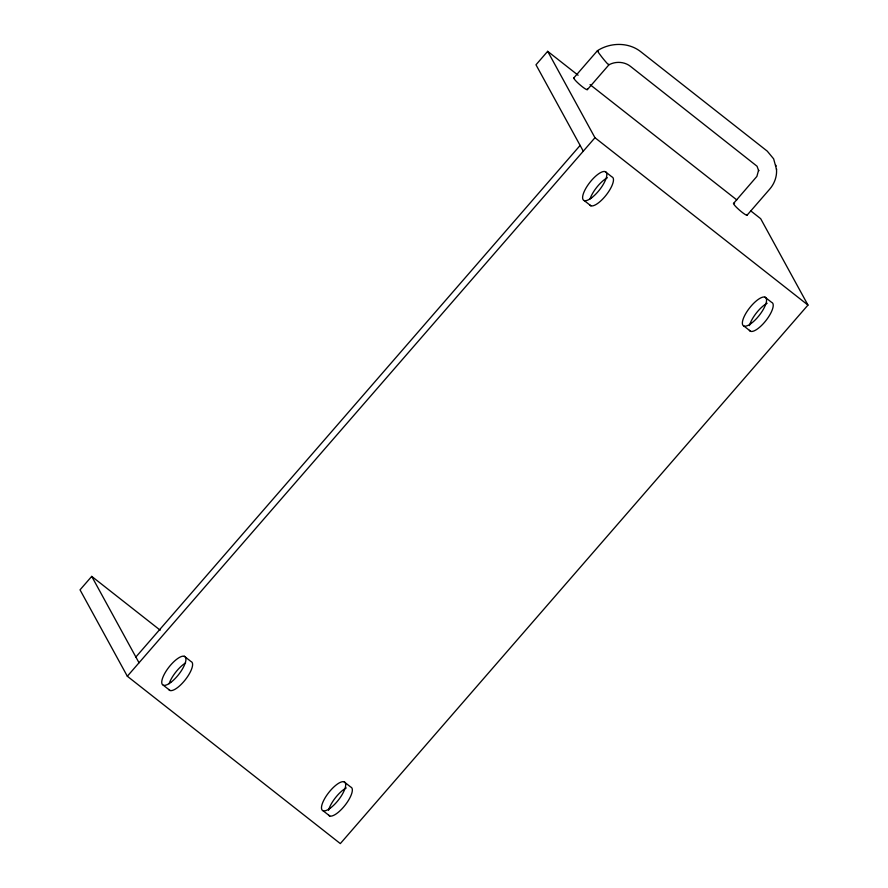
<?xml version="1.0" encoding="UTF-8"?>
<svg xmlns="http://www.w3.org/2000/svg" width="888" height="888" viewBox="0 0 888 888"><rect width="100%" height="100%" fill="white"/><g stroke="black" fill="none" stroke-linecap="round" stroke-linejoin="round"><path stroke-width="1.33" d="M776.445 168.764C777.222 176.002 774.614 183.372 769.929 188.878L747.185 215.074M160.184 630.18L91.73 576.39L80.031 589.854L127.328 676.245L340.326 843.6L807.969 305.072L760.672 218.681L750.893 210.989M578.099 75.225L547.674 51.326L535.986 64.791L583.283 151.182M573.77 77.966L597.435 50.705C610.322 42.369 628.404 42.002 640.692 51.659L767.243 151.127L773.637 158.841L776.556 169.541M587.445 89.555L608.924 64.824M135.875 657.02L580.13 145.421M127.328 676.245L594.971 137.718L547.674 51.326M733.51 203.474L756.887 176.401L758.618 170.108L758.729 170.896L757.053 166.245L630.547 66.422C624.73 61.738 616.261 61.172 609.634 64.436M590.054 84.626L736.763 199.889M594.971 137.718L807.969 305.072M605.183 171.595L611.843 176.823A17.993 6.105 -51.8 0 1 606.016 195.271A17.993 6.105 -51.8 0 1 589.676 204.784M764.934 297.114L771.594 302.342A17.993 6.105 -51.8 0 1 765.767 320.79A17.993 6.105 -51.8 0 1 749.417 330.303M584.237 200.588L590.886 205.816M743.978 326.096L750.638 331.324M184.316 656.276L190.964 661.505A17.993 6.105 -51.8 0 1 185.148 679.953A17.993 6.105 -51.8 0 1 168.798 689.465M344.056 781.784L350.716 787.023A17.993 6.105 -51.8 0 1 344.888 805.471A17.993 6.105 -51.8 0 1 328.549 814.973M163.359 685.27L170.019 690.498M323.099 810.777L329.759 816.005M598.157 51.104L597.613 50.66A8.858 0.599 51.3 0 0 599.189 53.546L601.787 56.987A9.313 0.633 51.3 0 0 607.303 63.525L608.757 64.857A8.858 0.599 51.3 0 0 608.702 64.302M91.73 576.39L139.028 662.781M775.968 165.323L776.079 166.145M747.008 214.508A9.002 1.21 41 0 1 739.26 209.934A9.002 1.21 41 0 1 734.531 203.541M587.257 88.989A9.002 1.21 41 0 1 580.408 85.193A9.002 1.21 41 0 1 574.048 77.789M749.417 325.619A17.993 6.105 -51.8 0 1 767.154 303.241M169.109 683.727A17.993 6.105 -51.8 0 1 185.592 662.936M589.976 199.045A17.993 6.105 -51.8 0 1 607.403 177.722M328.538 810.289A17.993 6.105 -51.8 0 1 346.276 787.922M751.337 323.321A17.993 6.105 -51.8 0 0 766.144 298.146A17.993 6.105 -51.8 0 0 745.876 313.353A17.993 6.105 -51.8 0 0 751.337 323.321M170.718 682.484A17.993 6.105 -51.8 0 0 185.525 657.309A17.993 6.105 -51.8 0 0 165.257 672.516A17.993 6.105 -51.8 0 0 170.718 682.484M591.597 197.813A17.993 6.105 -51.8 0 0 606.404 172.627A17.993 6.105 -51.8 0 0 586.135 187.834A17.993 6.105 -51.8 0 0 591.597 197.813M330.469 808.002A17.993 6.105 -51.8 0 0 345.277 782.816A17.993 6.105 -51.8 0 0 325.008 798.023A17.993 6.105 -51.8 0 0 330.469 808.002"/></g></svg>
